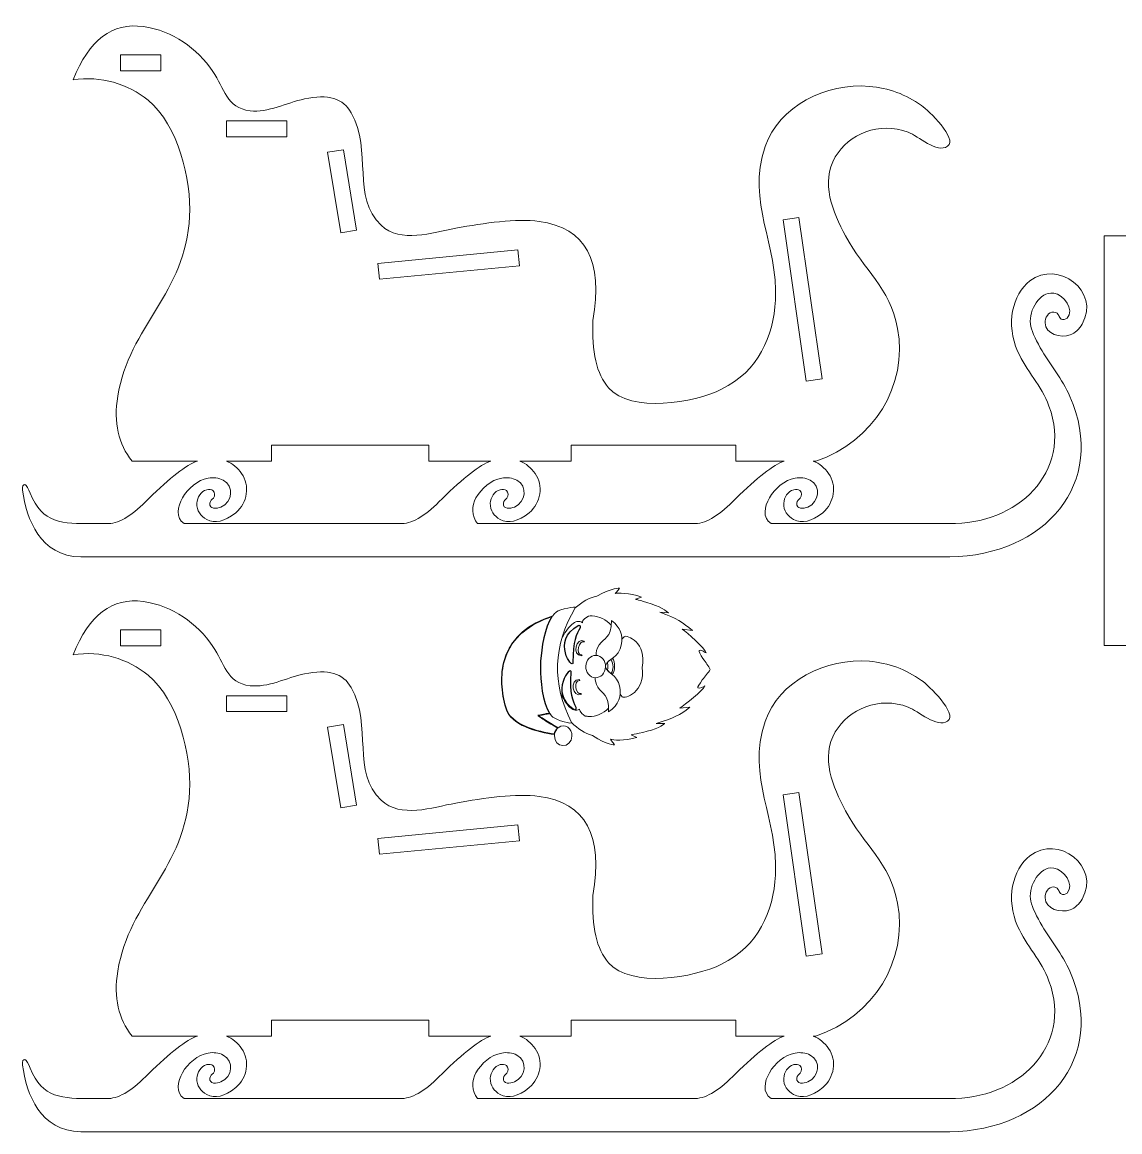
# Model space of a CAD drawing. Header units: centimetres. Extents: x -4 to 31.6, y 28.5 to 49.4.
# Drawn here: x -3.96 to 16.67, y 28.52 to 49.37 of the extents above; entities that cross this region are included whole.
import ezdxf

# ---------------------------------------------------------------- set-up
doc = ezdxf.new("R2010")
doc.units = ezdxf.units.CM
doc.header["$MEASUREMENT"] = 0
doc.layers.add('Camada 1', color=7, linetype='Continuous')

msp = doc.modelspace()

# ---------------------------------------------------------------- linework, layer by layer
at = {"layer": 'Camada 1', "color": 250, "lineweight": 20}
for points, knots in [([(-2.8593, 39.32131), (-2.8593, 39.32131), (13.47171, 39.32131), (13.47171, 39.32131), (13.47171, 39.32131), (15.2514, 39.34491), (16.44543, 40.69676), (15.72853, 42.33623), (15.72853, 42.33623), (15.5887, 42.65603), (15.34795, 42.94306), (15.1724, 43.25063), (15.1724, 43.25063), (15.07498, 43.4213), (14.99643, 43.58752), (14.98705, 43.69492), (14.98705, 43.69492), (14.9749, 43.83437), (15.0112, 43.97722), (15.0959, 44.09655), (15.0959, 44.09655), (15.1763, 44.2098), (15.27818, 44.29497), (15.42478, 44.27442), (15.42478, 44.27442), (15.6074, 44.24882), (15.82673, 43.96267), (15.67563, 43.8069), (15.67563, 43.8069), (15.64773, 43.77815), (15.59463, 43.77555), (15.5647, 43.78862), (15.5647, 43.78862), (15.51763, 43.80917), (15.5306, 43.90695), (15.4291, 43.92062), (15.4291, 43.92062), (15.3238, 43.93482), (15.2585, 43.80627), (15.26128, 43.71585), (15.26128, 43.71585), (15.26785, 43.50277), (15.56185, 43.42812), (15.73153, 43.4903), (15.73153, 43.4903), (15.8283, 43.52577), (15.90618, 43.60027), (15.9591, 43.69397), (15.9591, 43.69397), (16.30978, 44.31487), (15.5054, 44.9096), (14.97625, 44.50582), (14.97625, 44.50582), (14.6422, 44.25092), (14.52345, 43.68307), (14.74625, 43.18528), (14.74625, 43.18528), (14.91228, 42.81433), (15.19565, 42.53773), (15.33523, 42.15411), (15.33523, 42.15411), (15.78823, 40.90901), (14.73488, 39.92498), (13.46094, 39.94636), (13.46094, 39.94636), (13.46094, 39.94636), (10.11301, 39.94636), (10.11301, 39.94636), (10.11301, 39.94636), (9.94631, 40.05553), (9.98706, 40.26488), (10.08234, 40.43193), (10.08234, 40.43193), (10.17971, 40.60273), (10.36974, 40.76808), (10.56549, 40.80128), (10.56549, 40.80128), (10.65951, 40.81726), (10.76656, 40.80676), (10.84956, 40.76213), (10.84956, 40.76213), (11.05926, 40.64938), (11.02026, 40.34988), (10.80431, 40.25813), (10.80431, 40.25813), (10.72751, 40.22551), (10.58379, 40.20983), (10.59716, 40.32976), (10.59716, 40.32976), (10.60284, 40.38058), (10.63791, 40.39816), (10.66229, 40.42551), (10.66229, 40.42551), (10.69814, 40.46576), (10.69274, 40.53311), (10.65471, 40.56576), (10.65471, 40.56576), (10.62621, 40.59021), (10.58211, 40.59431), (10.53856, 40.58353), (10.53856, 40.58353), (10.42609, 40.55568), (10.35769, 40.43561), (10.35194, 40.32821), (10.35194, 40.32821), (10.34456, 40.19041), (10.42364, 40.08558), (10.53714, 40.02416), (10.53714, 40.02416), (10.69096, 39.94091), (10.87309, 39.98316), (11.08356, 40.15088), (11.08356, 40.15088), (11.30466, 40.34143), (11.35256, 40.66153), (11.19354, 40.88588), (11.19354, 40.88588), (11.12141, 40.99321), (11.02129, 41.07308), (10.90674, 41.12086), (10.90674, 41.12086), (10.90674, 41.12086), (10.95314, 41.12086), (10.95314, 41.12086), (10.95314, 41.12086), (12.04234, 41.48641), (12.68761, 42.54293), (12.49041, 43.61327), (12.49041, 43.61327), (12.34716, 44.39072), (11.85946, 44.69795), (11.51199, 45.35037), (11.51199, 45.35037), (11.27184, 45.80132), (11.03606, 46.35412), (11.31969, 46.83355), (11.31969, 46.83355), (11.57276, 47.26137), (12.13799, 47.51055), (12.69184, 47.29815), (12.69184, 47.29815), (12.87416, 47.22822), (13.23364, 46.89722), (13.42821, 47.03437), (13.42821, 47.03437), (13.63169, 47.17777), (13.07029, 47.70567), (12.93909, 47.80047), (12.93909, 47.80047), (12.65331, 48.00697), (12.31269, 48.13015), (11.96026, 48.16002), (11.96026, 48.16002), (11.14581, 48.2291), (10.25884, 47.78612), (10.00201, 47.02885), (10.00201, 47.02885), (9.64324, 45.971), (10.25191, 45.20062), (10.19426, 44.1434), (10.19426, 44.1434), (10.15684, 43.45715), (9.87949, 42.81701), (9.18376, 42.46953), (9.18376, 42.46953), (8.67176, 42.21383), (7.48011, 42.01711), (7.05916, 42.49736), (7.05916, 42.49736), (6.83531, 42.75271), (6.73749, 43.17386), (6.76571, 43.76075), (6.76571, 43.76075), (6.96521, 44.88417), (6.62906, 45.50477), (5.75724, 45.62255), (5.75724, 45.62255), (5.32084, 45.68152), (4.73224, 45.59362), (4.18781, 45.49565), (4.18781, 45.49565), (3.73464, 45.41412), (3.15464, 45.20545), (2.78539, 45.55132), (2.78539, 45.55132), (2.22576, 46.07552), (2.62651, 46.9391), (2.22271, 47.66557), (2.22271, 47.66557), (2.08006, 47.93347), (1.7868, 48.01962), (1.34292, 47.92397), (1.34292, 47.92397), (1.01087, 47.85242), (0.65455, 47.66112), (0.32505, 47.70062), (0.32505, 47.70062), (-0.12235, 47.75422), (-0.15698, 48.12615), (-0.37593, 48.4406), (-0.37593, 48.4406), (-0.6803, 48.87777), (-1.12323, 49.2025), (-1.68408, 49.2825), (-1.68408, 49.2825), (-2.2648, 49.36535), (-2.70425, 49.03262), (-3.00248, 48.2843), (-3.00248, 48.2843), (-2.47938, 48.36182), (-1.96933, 48.20852), (-1.59478, 47.8991), (-1.59478, 47.8991), (-1.02155, 47.42557), (-0.77903, 46.40577), (-0.81365, 45.71657), (-0.81365, 45.71657), (-0.88673, 44.26172), (-1.94778, 43.66572), (-2.16375, 42.33901), (-2.16375, 42.33901), (-2.24415, 41.84513), (-2.15393, 41.43908), (-1.89303, 41.12086), (-1.89303, 41.12086), (-1.89303, 41.12086), (-0.66738, 41.12086), (-0.66738, 41.12086), (-0.66738, 41.12086), (-0.87283, 41.04656), (-1.1784, 40.81068), (-1.58408, 40.41323), (-1.58408, 40.41323), (-1.86883, 40.11246), (-2.12005, 39.95683), (-2.3377, 39.94636), (-2.3377, 39.94636), (-2.3377, 39.94636), (-2.64598, 39.94636), (-2.64598, 39.94636), (-2.64598, 39.94636), (-3.19133, 39.94636), (-3.58845, 39.94578), (-3.8085, 40.51943), (-3.8085, 40.51943), (-3.8394, 40.59998), (-3.87143, 40.66958), (-3.91243, 40.67823), (-3.91243, 40.67823), (-3.93945, 40.68396), (-3.95935, 40.65566), (-3.95438, 40.57476), (-3.95438, 40.57476), (-3.87698, 40.02718), (-3.62085, 39.33238), (-2.8593, 39.32131)], [0, 0, 0, 0, 0.01538462, 0.01538462, 0.01538462, 0.01538462, 0.03076923, 0.03076923, 0.03076923, 0.03076923, 0.04615385, 0.04615385, 0.04615385, 0.04615385, 0.06153846, 0.06153846, 0.06153846, 0.06153846, 0.07692308, 0.07692308, 0.07692308, 0.07692308, 0.09230769, 0.09230769, 0.09230769, 0.09230769, 0.10769231, 0.10769231, 0.10769231, 0.10769231, 0.12307692, 0.12307692, 0.12307692, 0.12307692, 0.13846154, 0.13846154, 0.13846154, 0.13846154, 0.15384615, 0.15384615, 0.15384615, 0.15384615, 0.16923077, 0.16923077, 0.16923077, 0.16923077, 0.18461538, 0.18461538, 0.18461538, 0.18461538, 0.2, 0.2, 0.2, 0.2, 0.21538462, 0.21538462, 0.21538462, 0.21538462, 0.23076923, 0.23076923, 0.23076923, 0.23076923, 0.24615385, 0.24615385, 0.24615385, 0.24615385, 0.26153846, 0.26153846, 0.26153846, 0.26153846, 0.27692308, 0.27692308, 0.27692308, 0.27692308, 0.29230769, 0.29230769, 0.29230769, 0.29230769, 0.30769231, 0.30769231, 0.30769231, 0.30769231, 0.32307692, 0.32307692, 0.32307692, 0.32307692, 0.33846154, 0.33846154, 0.33846154, 0.33846154, 0.35384615, 0.35384615, 0.35384615, 0.35384615, 0.36923077, 0.36923077, 0.36923077, 0.36923077, 0.38461538, 0.38461538, 0.38461538, 0.38461538, 0.4, 0.4, 0.4, 0.4, 0.41538462, 0.41538462, 0.41538462, 0.41538462, 0.43076923, 0.43076923, 0.43076923, 0.43076923, 0.44615385, 0.44615385, 0.44615385, 0.44615385, 0.46153846, 0.46153846, 0.46153846, 0.46153846, 0.47692308, 0.47692308, 0.47692308, 0.47692308, 0.49230769, 0.49230769, 0.49230769, 0.49230769, 0.50769231, 0.50769231, 0.50769231, 0.50769231, 0.52307692, 0.52307692, 0.52307692, 0.52307692, 0.53846154, 0.53846154, 0.53846154, 0.53846154, 0.55384615, 0.55384615, 0.55384615, 0.55384615, 0.56923077, 0.56923077, 0.56923077, 0.56923077, 0.58461538, 0.58461538, 0.58461538, 0.58461538, 0.6, 0.6, 0.6, 0.6, 0.61538462, 0.61538462, 0.61538462, 0.61538462, 0.63076923, 0.63076923, 0.63076923, 0.63076923, 0.64615385, 0.64615385, 0.64615385, 0.64615385, 0.66153846, 0.66153846, 0.66153846, 0.66153846, 0.67692308, 0.67692308, 0.67692308, 0.67692308, 0.69230769, 0.69230769, 0.69230769, 0.69230769, 0.70769231, 0.70769231, 0.70769231, 0.70769231, 0.72307692, 0.72307692, 0.72307692, 0.72307692, 0.73846154, 0.73846154, 0.73846154, 0.73846154, 0.75384615, 0.75384615, 0.75384615, 0.75384615, 0.76923077, 0.76923077, 0.76923077, 0.76923077, 0.78461538, 0.78461538, 0.78461538, 0.78461538, 0.8, 0.8, 0.8, 0.8, 0.81538462, 0.81538462, 0.81538462, 0.81538462, 0.83076923, 0.83076923, 0.83076923, 0.83076923, 0.84615385, 0.84615385, 0.84615385, 0.84615385, 0.86153846, 0.86153846, 0.86153846, 0.86153846, 0.87692308, 0.87692308, 0.87692308, 0.87692308, 0.89230769, 0.89230769, 0.89230769, 0.89230769, 0.90769231, 0.90769231, 0.90769231, 0.90769231, 0.92307692, 0.92307692, 0.92307692, 0.92307692, 0.93846154, 0.93846154, 0.93846154, 0.93846154, 0.95384615, 0.95384615, 0.95384615, 0.95384615, 0.96923077, 0.96923077, 0.96923077, 0.96923077, 1, 1, 1, 1]), ([(-1.35373, 48.4525), (-1.35373, 48.4525), (-2.11345, 48.4525), (-2.11345, 48.4525), (-2.11345, 48.4525), (-2.11345, 48.4525), (-2.11345, 48.7525), (-2.11345, 48.7525), (-2.11345, 48.7525), (-2.11345, 48.7525), (-1.35373, 48.7525), (-1.35373, 48.7525), (-1.35373, 48.7525), (-1.35373, 48.7525), (-1.35373, 48.4525), (-1.35373, 48.4525)], [0, 0, 0, 0, 0.2, 0.2, 0.2, 0.2, 0.4, 0.4, 0.4, 0.4, 0.6, 0.6, 0.6, 0.6, 1, 1, 1, 1]), ([(1.01275, 47.21382), (1.01275, 47.21382), (-0.11957, 47.21382), (-0.11957, 47.21382), (-0.11957, 47.21382), (-0.11957, 47.21382), (-0.11957, 47.51382), (-0.11957, 47.51382), (-0.11957, 47.51382), (-0.11957, 47.51382), (1.01275, 47.51382), (1.01275, 47.51382), (1.01275, 47.51382), (1.01275, 47.51382), (1.01275, 47.21382), (1.01275, 47.21382)], [0, 0, 0, 0, 0.2, 0.2, 0.2, 0.2, 0.4, 0.4, 0.4, 0.4, 0.6, 0.6, 0.6, 0.6, 1, 1, 1, 1]), ([(2.32536, 45.45783), (2.32536, 45.45783), (2.02934, 45.4092), (2.02934, 45.4092), (2.02934, 45.4092), (2.02934, 45.4092), (1.78083, 46.92176), (1.78083, 46.92176), (1.78083, 46.92176), (1.78083, 46.92176), (2.07685, 46.9704), (2.07685, 46.9704), (2.07685, 46.9704), (2.07685, 46.9704), (2.32536, 45.45783), (2.32536, 45.45783)], [0, 0, 0, 0, 0.2, 0.2, 0.2, 0.2, 0.4, 0.4, 0.4, 0.4, 0.6, 0.6, 0.6, 0.6, 1, 1, 1, 1]), ([(10.77502, 42.6204), (10.77502, 42.6204), (10.33746, 45.65261), (10.33746, 45.65261), (10.33746, 45.65261), (10.33746, 45.65261), (10.63438, 45.69545), (10.63438, 45.69545), (10.63438, 45.69545), (10.63438, 45.69545), (11.07194, 42.66325), (11.07194, 42.66325), (11.07194, 42.66325), (11.07194, 42.66325), (10.77502, 42.6204), (10.77502, 42.6204)], [0, 0, 0, 0, 0.2, 0.2, 0.2, 0.2, 0.4, 0.4, 0.4, 0.4, 0.6, 0.6, 0.6, 0.6, 1, 1, 1, 1]), ([(16.9746, 45.35409), (16.9746, 45.35409), (16.3746, 45.35409), (16.3746, 45.35409), (16.3746, 45.35409), (16.3746, 45.35409), (16.37462, 37.65408), (16.37462, 37.65408), (16.37462, 37.65408), (16.37462, 37.65408), (16.97462, 37.65409), (16.97462, 37.65409), (16.97462, 37.65409), (16.97462, 37.65409), (16.97462, 37.35409), (16.97462, 37.35409), (16.97462, 37.35409), (16.97462, 37.35409), (18.50746, 37.35409), (18.50746, 37.35409), (18.50746, 37.35409), (18.50746, 37.35409), (18.50746, 37.65409), (18.50746, 37.65409), (18.50746, 37.65409), (18.50746, 37.65409), (19.10745, 37.65409), (19.10745, 37.65409), (19.10745, 37.65409), (19.10745, 37.65409), (19.10743, 45.3541), (19.10743, 45.3541), (19.10743, 45.3541), (19.10743, 45.3541), (18.50743, 45.35409), (18.50743, 45.35409), (18.50743, 45.35409), (18.50743, 45.35409), (18.50743, 45.65409), (18.50743, 45.65409), (18.50743, 45.65409), (18.50743, 45.65409), (16.97459, 45.65409), (16.97459, 45.65409), (16.97459, 45.65409), (16.97459, 45.65409), (16.9746, 45.35409), (16.9746, 45.35409)], [0, 0, 0, 0, 0.07692308, 0.07692308, 0.07692308, 0.07692308, 0.15384615, 0.15384615, 0.15384615, 0.15384615, 0.23076923, 0.23076923, 0.23076923, 0.23076923, 0.30769231, 0.30769231, 0.30769231, 0.30769231, 0.38461538, 0.38461538, 0.38461538, 0.38461538, 0.46153846, 0.46153846, 0.46153846, 0.46153846, 0.53846154, 0.53846154, 0.53846154, 0.53846154, 0.61538462, 0.61538462, 0.61538462, 0.61538462, 0.69230769, 0.69230769, 0.69230769, 0.69230769, 0.76923077, 0.76923077, 0.76923077, 0.76923077, 0.84615385, 0.84615385, 0.84615385, 0.84615385, 1, 1, 1, 1]), ([(2.75262, 44.53561), (2.75262, 44.53561), (2.72384, 44.83422), (2.72384, 44.83422), (2.72384, 44.83422), (2.72384, 44.83422), (5.35501, 45.08783), (5.35501, 45.08783), (5.35501, 45.08783), (5.35501, 45.08783), (5.3838, 44.78921), (5.3838, 44.78921), (5.3838, 44.78921), (5.3838, 44.78921), (2.75262, 44.53561), (2.75262, 44.53561)], [0, 0, 0, 0, 0.2, 0.2, 0.2, 0.2, 0.4, 0.4, 0.4, 0.4, 0.6, 0.6, 0.6, 0.6, 1, 1, 1, 1]), ([(0.72285, 41.42086), (0.72285, 41.42086), (3.68075, 41.42086), (3.68075, 41.42086), (3.68075, 41.42086), (3.68075, 41.42086), (3.68075, 41.12086), (3.68075, 41.12086), (3.68075, 41.12086), (3.68075, 41.12086), (4.84726, 41.12086), (4.84726, 41.12086), (4.84726, 41.12086), (4.64179, 41.04656), (4.33624, 40.81068), (3.93056, 40.41323), (3.93056, 40.41323), (3.64579, 40.11246), (3.39459, 39.95683), (3.17691, 39.94636), (3.17691, 39.94636), (3.17691, 39.94636), (-0.91625, 39.94636), (-0.91625, 39.94636), (-0.91625, 39.94636), (-1.08295, 40.05553), (-1.0422, 40.26488), (-0.94693, 40.43193), (-0.94693, 40.43193), (-0.84955, 40.60273), (-0.65953, 40.76808), (-0.46378, 40.80128), (-0.46378, 40.80128), (-0.36975, 40.81726), (-0.2627, 40.80676), (-0.1797, 40.76213), (-0.1797, 40.76213), (0.03, 40.64938), (-0.009, 40.34988), (-0.22495, 40.25813), (-0.22495, 40.25813), (-0.30175, 40.22551), (-0.44548, 40.20983), (-0.4321, 40.32976), (-0.4321, 40.32976), (-0.42643, 40.38058), (-0.39135, 40.39816), (-0.36698, 40.42551), (-0.36698, 40.42551), (-0.33113, 40.46576), (-0.33653, 40.53311), (-0.37455, 40.56576), (-0.37455, 40.56576), (-0.40305, 40.59021), (-0.44715, 40.59431), (-0.4907, 40.58353), (-0.4907, 40.58353), (-0.6032, 40.55568), (-0.67158, 40.43561), (-0.67733, 40.32821), (-0.67733, 40.32821), (-0.6847, 40.19041), (-0.60565, 40.08558), (-0.49215, 40.02416), (-0.49215, 40.02416), (-0.3383, 39.94091), (-0.15618, 39.98316), (0.0543, 40.15088), (0.0543, 40.15088), (0.27537, 40.34143), (0.32327, 40.66153), (0.16427, 40.88588), (0.16427, 40.88588), (0.09215, 40.99321), (-0.00798, 41.07308), (-0.12253, 41.12086), (-0.12253, 41.12086), (-0.12253, 41.12086), (0.72285, 41.12086), (0.72285, 41.12086), (0.72285, 41.12086), (0.72285, 41.12086), (0.72285, 41.42086), (0.72285, 41.42086)], [0, 0, 0, 0, 0.04545455, 0.04545455, 0.04545455, 0.04545455, 0.09090909, 0.09090909, 0.09090909, 0.09090909, 0.13636364, 0.13636364, 0.13636364, 0.13636364, 0.18181818, 0.18181818, 0.18181818, 0.18181818, 0.22727273, 0.22727273, 0.22727273, 0.22727273, 0.27272727, 0.27272727, 0.27272727, 0.27272727, 0.31818182, 0.31818182, 0.31818182, 0.31818182, 0.36363636, 0.36363636, 0.36363636, 0.36363636, 0.40909091, 0.40909091, 0.40909091, 0.40909091, 0.45454545, 0.45454545, 0.45454545, 0.45454545, 0.5, 0.5, 0.5, 0.5, 0.54545455, 0.54545455, 0.54545455, 0.54545455, 0.59090909, 0.59090909, 0.59090909, 0.59090909, 0.63636364, 0.63636364, 0.63636364, 0.63636364, 0.68181818, 0.68181818, 0.68181818, 0.68181818, 0.72727273, 0.72727273, 0.72727273, 0.72727273, 0.77272727, 0.77272727, 0.77272727, 0.77272727, 0.81818182, 0.81818182, 0.81818182, 0.81818182, 0.86363636, 0.86363636, 0.86363636, 0.86363636, 0.90909091, 0.90909091, 0.90909091, 0.90909091, 1, 1, 1, 1]), ([(5.39211, 41.12086), (5.39211, 41.12086), (6.35632, 41.12086), (6.35632, 41.12086), (6.35632, 41.12086), (6.35632, 41.12086), (6.35632, 41.42086), (6.35632, 41.42086), (6.35632, 41.42086), (6.35632, 41.42086), (9.44868, 41.42086), (9.44868, 41.42086), (9.44868, 41.42086), (9.44868, 41.42086), (9.44868, 41.12086), (9.44868, 41.12086), (9.44868, 41.12086), (9.44868, 41.12086), (10.36189, 41.12086), (10.36189, 41.12086), (10.36189, 41.12086), (10.15644, 41.04656), (9.85089, 40.81068), (9.44519, 40.41323), (9.44519, 40.41323), (9.16044, 40.11246), (8.90921, 39.95683), (8.69156, 39.94636), (8.69156, 39.94636), (8.69156, 39.94636), (4.59836, 39.94636), (4.59836, 39.94636), (4.59836, 39.94636), (4.48828, 40.08613), (4.47607, 40.27941), (4.56769, 40.43193), (4.56769, 40.43193), (4.66509, 40.60273), (4.85509, 40.76808), (5.05084, 40.80128), (5.05084, 40.80128), (5.14489, 40.81726), (5.25194, 40.80676), (5.33494, 40.76213), (5.33494, 40.76213), (5.54461, 40.64938), (5.50561, 40.34988), (5.28969, 40.25813), (5.28969, 40.25813), (5.21286, 40.22551), (5.06916, 40.20983), (5.08254, 40.32976), (5.08254, 40.32976), (5.08821, 40.38058), (5.12329, 40.39816), (5.14764, 40.42551), (5.14764, 40.42551), (5.18349, 40.46576), (5.17811, 40.53311), (5.14006, 40.56576), (5.14006, 40.56576), (5.11159, 40.59021), (5.06746, 40.59431), (5.02391, 40.58353), (5.02391, 40.58353), (4.91144, 40.55568), (4.84306, 40.43561), (4.83731, 40.32821), (4.83731, 40.32821), (4.82994, 40.19041), (4.90899, 40.08558), (5.02249, 40.02416), (5.02249, 40.02416), (5.17631, 39.94091), (5.35846, 39.98316), (5.56891, 40.15088), (5.56891, 40.15088), (5.79001, 40.34143), (5.83791, 40.66153), (5.67891, 40.88588), (5.67891, 40.88588), (5.60679, 40.99321), (5.50666, 41.07308), (5.39211, 41.12086)], [0, 0, 0, 0, 0.04545455, 0.04545455, 0.04545455, 0.04545455, 0.09090909, 0.09090909, 0.09090909, 0.09090909, 0.13636364, 0.13636364, 0.13636364, 0.13636364, 0.18181818, 0.18181818, 0.18181818, 0.18181818, 0.22727273, 0.22727273, 0.22727273, 0.22727273, 0.27272727, 0.27272727, 0.27272727, 0.27272727, 0.31818182, 0.31818182, 0.31818182, 0.31818182, 0.36363636, 0.36363636, 0.36363636, 0.36363636, 0.40909091, 0.40909091, 0.40909091, 0.40909091, 0.45454545, 0.45454545, 0.45454545, 0.45454545, 0.5, 0.5, 0.5, 0.5, 0.54545455, 0.54545455, 0.54545455, 0.54545455, 0.59090909, 0.59090909, 0.59090909, 0.59090909, 0.63636364, 0.63636364, 0.63636364, 0.63636364, 0.68181818, 0.68181818, 0.68181818, 0.68181818, 0.72727273, 0.72727273, 0.72727273, 0.72727273, 0.77272727, 0.77272727, 0.77272727, 0.77272727, 0.81818182, 0.81818182, 0.81818182, 0.81818182, 0.86363636, 0.86363636, 0.86363636, 0.86363636, 0.90909091, 0.90909091, 0.90909091, 0.90909091, 1, 1, 1, 1]), ([(-2.8593, 28.52124), (-2.8593, 28.52124), (13.47171, 28.52124), (13.47171, 28.52124), (13.47171, 28.52124), (15.2514, 28.54484), (16.44543, 29.89669), (15.72853, 31.53616), (15.72853, 31.53616), (15.5887, 31.85596), (15.34795, 32.14299), (15.1724, 32.45056), (15.1724, 32.45056), (15.07498, 32.62123), (14.99643, 32.78745), (14.98705, 32.89485), (14.98705, 32.89485), (14.9749, 33.0343), (15.0112, 33.17715), (15.0959, 33.29648), (15.0959, 33.29648), (15.1763, 33.40973), (15.27818, 33.4949), (15.42478, 33.47435), (15.42478, 33.47435), (15.6074, 33.44875), (15.82673, 33.1626), (15.67563, 33.00683), (15.67563, 33.00683), (15.64773, 32.97808), (15.59463, 32.97548), (15.5647, 32.98855), (15.5647, 32.98855), (15.51763, 33.0091), (15.5306, 33.10688), (15.4291, 33.12055), (15.4291, 33.12055), (15.3238, 33.13475), (15.2585, 33.0062), (15.26128, 32.91578), (15.26128, 32.91578), (15.26785, 32.7027), (15.56185, 32.62805), (15.73153, 32.69023), (15.73153, 32.69023), (15.8283, 32.7257), (15.90618, 32.8002), (15.9591, 32.8939), (15.9591, 32.8939), (16.30978, 33.5148), (15.5054, 34.10953), (14.97625, 33.70575), (14.97625, 33.70575), (14.6422, 33.45085), (14.52345, 32.883), (14.74625, 32.38521), (14.74625, 32.38521), (14.91228, 32.01426), (15.19565, 31.73766), (15.33523, 31.35404), (15.33523, 31.35404), (15.78823, 30.10894), (14.73488, 29.12491), (13.46094, 29.14629), (13.46094, 29.14629), (13.46094, 29.14629), (10.11301, 29.14629), (10.11301, 29.14629), (10.11301, 29.14629), (9.94631, 29.25546), (9.98706, 29.46481), (10.08234, 29.63186), (10.08234, 29.63186), (10.17971, 29.80266), (10.36974, 29.96801), (10.56549, 30.00121), (10.56549, 30.00121), (10.65951, 30.01719), (10.76656, 30.00669), (10.84956, 29.96206), (10.84956, 29.96206), (11.05926, 29.84931), (11.02026, 29.54981), (10.80431, 29.45806), (10.80431, 29.45806), (10.72751, 29.42544), (10.58379, 29.40976), (10.59716, 29.52969), (10.59716, 29.52969), (10.60284, 29.58051), (10.63791, 29.59809), (10.66229, 29.62544), (10.66229, 29.62544), (10.69814, 29.66569), (10.69274, 29.73304), (10.65471, 29.76569), (10.65471, 29.76569), (10.62621, 29.79014), (10.58211, 29.79424), (10.53856, 29.78346), (10.53856, 29.78346), (10.42609, 29.75561), (10.35769, 29.63554), (10.35194, 29.52814), (10.35194, 29.52814), (10.34456, 29.39034), (10.42364, 29.28551), (10.53714, 29.22409), (10.53714, 29.22409), (10.69096, 29.14084), (10.87309, 29.18309), (11.08356, 29.35081), (11.08356, 29.35081), (11.30466, 29.54136), (11.35256, 29.86146), (11.19354, 30.08581), (11.19354, 30.08581), (11.12141, 30.19314), (11.02129, 30.27301), (10.90674, 30.32079), (10.90674, 30.32079), (10.90674, 30.32079), (10.95314, 30.32079), (10.95314, 30.32079), (10.95314, 30.32079), (12.04234, 30.68634), (12.68761, 31.74286), (12.49041, 32.8132), (12.49041, 32.8132), (12.34716, 33.59065), (11.85946, 33.89788), (11.51199, 34.5503), (11.51199, 34.5503), (11.27184, 35.00125), (11.03606, 35.55405), (11.31969, 36.03348), (11.31969, 36.03348), (11.57276, 36.4613), (12.13799, 36.71048), (12.69184, 36.49808), (12.69184, 36.49808), (12.87416, 36.42815), (13.23364, 36.09715), (13.42821, 36.2343), (13.42821, 36.2343), (13.63169, 36.3777), (13.07029, 36.9056), (12.93909, 37.0004), (12.93909, 37.0004), (12.65331, 37.2069), (12.31269, 37.33008), (11.96026, 37.35995), (11.96026, 37.35995), (11.14581, 37.42903), (10.25884, 36.98605), (10.00201, 36.22878), (10.00201, 36.22878), (9.64324, 35.17093), (10.25191, 34.40055), (10.19426, 33.34333), (10.19426, 33.34333), (10.15684, 32.65708), (9.87949, 32.01694), (9.18376, 31.66946), (9.18376, 31.66946), (8.67176, 31.41376), (7.48011, 31.21704), (7.05916, 31.69729), (7.05916, 31.69729), (6.83531, 31.95264), (6.73749, 32.37379), (6.76571, 32.96068), (6.76571, 32.96068), (6.96521, 34.0841), (6.62906, 34.7047), (5.75724, 34.82248), (5.75724, 34.82248), (5.32084, 34.88145), (4.73224, 34.79355), (4.18781, 34.69558), (4.18781, 34.69558), (3.73464, 34.61405), (3.15464, 34.40538), (2.78539, 34.75125), (2.78539, 34.75125), (2.22576, 35.27545), (2.62651, 36.13903), (2.22271, 36.8655), (2.22271, 36.8655), (2.08006, 37.1334), (1.7868, 37.21955), (1.34292, 37.1239), (1.34292, 37.1239), (1.01087, 37.05235), (0.65455, 36.86105), (0.32505, 36.90055), (0.32505, 36.90055), (-0.12235, 36.95415), (-0.15698, 37.32608), (-0.37593, 37.64053), (-0.37593, 37.64053), (-0.6803, 38.0777), (-1.12323, 38.40243), (-1.68408, 38.48243), (-1.68408, 38.48243), (-2.2648, 38.56528), (-2.70425, 38.23255), (-3.00248, 37.48423), (-3.00248, 37.48423), (-2.47938, 37.56175), (-1.96933, 37.40845), (-1.59478, 37.09903), (-1.59478, 37.09903), (-1.02155, 36.6255), (-0.77903, 35.6057), (-0.81365, 34.9165), (-0.81365, 34.9165), (-0.88673, 33.46165), (-1.94778, 32.86565), (-2.16375, 31.53894), (-2.16375, 31.53894), (-2.24415, 31.04506), (-2.15393, 30.63901), (-1.89303, 30.32079), (-1.89303, 30.32079), (-1.89303, 30.32079), (-0.66738, 30.32079), (-0.66738, 30.32079), (-0.66738, 30.32079), (-0.87283, 30.24649), (-1.1784, 30.01061), (-1.58408, 29.61316), (-1.58408, 29.61316), (-1.86883, 29.31239), (-2.12005, 29.15676), (-2.3377, 29.14629), (-2.3377, 29.14629), (-2.3377, 29.14629), (-2.64598, 29.14629), (-2.64598, 29.14629), (-2.64598, 29.14629), (-3.19133, 29.14629), (-3.58845, 29.14571), (-3.8085, 29.71936), (-3.8085, 29.71936), (-3.8394, 29.79991), (-3.87143, 29.86951), (-3.91243, 29.87816), (-3.91243, 29.87816), (-3.93945, 29.88389), (-3.95935, 29.85559), (-3.95438, 29.77469), (-3.95438, 29.77469), (-3.87698, 29.22711), (-3.62085, 28.53231), (-2.8593, 28.52124)], [0, 0, 0, 0, 0.01538462, 0.01538462, 0.01538462, 0.01538462, 0.03076923, 0.03076923, 0.03076923, 0.03076923, 0.04615385, 0.04615385, 0.04615385, 0.04615385, 0.06153846, 0.06153846, 0.06153846, 0.06153846, 0.07692308, 0.07692308, 0.07692308, 0.07692308, 0.09230769, 0.09230769, 0.09230769, 0.09230769, 0.10769231, 0.10769231, 0.10769231, 0.10769231, 0.12307692, 0.12307692, 0.12307692, 0.12307692, 0.13846154, 0.13846154, 0.13846154, 0.13846154, 0.15384615, 0.15384615, 0.15384615, 0.15384615, 0.16923077, 0.16923077, 0.16923077, 0.16923077, 0.18461538, 0.18461538, 0.18461538, 0.18461538, 0.2, 0.2, 0.2, 0.2, 0.21538462, 0.21538462, 0.21538462, 0.21538462, 0.23076923, 0.23076923, 0.23076923, 0.23076923, 0.24615385, 0.24615385, 0.24615385, 0.24615385, 0.26153846, 0.26153846, 0.26153846, 0.26153846, 0.27692308, 0.27692308, 0.27692308, 0.27692308, 0.29230769, 0.29230769, 0.29230769, 0.29230769, 0.30769231, 0.30769231, 0.30769231, 0.30769231, 0.32307692, 0.32307692, 0.32307692, 0.32307692, 0.33846154, 0.33846154, 0.33846154, 0.33846154, 0.35384615, 0.35384615, 0.35384615, 0.35384615, 0.36923077, 0.36923077, 0.36923077, 0.36923077, 0.38461538, 0.38461538, 0.38461538, 0.38461538, 0.4, 0.4, 0.4, 0.4, 0.41538462, 0.41538462, 0.41538462, 0.41538462, 0.43076923, 0.43076923, 0.43076923, 0.43076923, 0.44615385, 0.44615385, 0.44615385, 0.44615385, 0.46153846, 0.46153846, 0.46153846, 0.46153846, 0.47692308, 0.47692308, 0.47692308, 0.47692308, 0.49230769, 0.49230769, 0.49230769, 0.49230769, 0.50769231, 0.50769231, 0.50769231, 0.50769231, 0.52307692, 0.52307692, 0.52307692, 0.52307692, 0.53846154, 0.53846154, 0.53846154, 0.53846154, 0.55384615, 0.55384615, 0.55384615, 0.55384615, 0.56923077, 0.56923077, 0.56923077, 0.56923077, 0.58461538, 0.58461538, 0.58461538, 0.58461538, 0.6, 0.6, 0.6, 0.6, 0.61538462, 0.61538462, 0.61538462, 0.61538462, 0.63076923, 0.63076923, 0.63076923, 0.63076923, 0.64615385, 0.64615385, 0.64615385, 0.64615385, 0.66153846, 0.66153846, 0.66153846, 0.66153846, 0.67692308, 0.67692308, 0.67692308, 0.67692308, 0.69230769, 0.69230769, 0.69230769, 0.69230769, 0.70769231, 0.70769231, 0.70769231, 0.70769231, 0.72307692, 0.72307692, 0.72307692, 0.72307692, 0.73846154, 0.73846154, 0.73846154, 0.73846154, 0.75384615, 0.75384615, 0.75384615, 0.75384615, 0.76923077, 0.76923077, 0.76923077, 0.76923077, 0.78461538, 0.78461538, 0.78461538, 0.78461538, 0.8, 0.8, 0.8, 0.8, 0.81538462, 0.81538462, 0.81538462, 0.81538462, 0.83076923, 0.83076923, 0.83076923, 0.83076923, 0.84615385, 0.84615385, 0.84615385, 0.84615385, 0.86153846, 0.86153846, 0.86153846, 0.86153846, 0.87692308, 0.87692308, 0.87692308, 0.87692308, 0.89230769, 0.89230769, 0.89230769, 0.89230769, 0.90769231, 0.90769231, 0.90769231, 0.90769231, 0.92307692, 0.92307692, 0.92307692, 0.92307692, 0.93846154, 0.93846154, 0.93846154, 0.93846154, 0.95384615, 0.95384615, 0.95384615, 0.95384615, 0.96923077, 0.96923077, 0.96923077, 0.96923077, 1, 1, 1, 1]), ([(-1.35373, 37.65243), (-1.35373, 37.65243), (-2.11345, 37.65243), (-2.11345, 37.65243), (-2.11345, 37.65243), (-2.11345, 37.65243), (-2.11345, 37.95243), (-2.11345, 37.95243), (-2.11345, 37.95243), (-2.11345, 37.95243), (-1.35373, 37.95243), (-1.35373, 37.95243), (-1.35373, 37.95243), (-1.35373, 37.95243), (-1.35373, 37.65243), (-1.35373, 37.65243)], [0, 0, 0, 0, 0.2, 0.2, 0.2, 0.2, 0.4, 0.4, 0.4, 0.4, 0.6, 0.6, 0.6, 0.6, 1, 1, 1, 1]), ([(1.01275, 36.41375), (1.01275, 36.41375), (-0.11957, 36.41375), (-0.11957, 36.41375), (-0.11957, 36.41375), (-0.11957, 36.41375), (-0.11957, 36.71375), (-0.11957, 36.71375), (-0.11957, 36.71375), (-0.11957, 36.71375), (1.01275, 36.71375), (1.01275, 36.71375), (1.01275, 36.71375), (1.01275, 36.71375), (1.01275, 36.41375), (1.01275, 36.41375)], [0, 0, 0, 0, 0.2, 0.2, 0.2, 0.2, 0.4, 0.4, 0.4, 0.4, 0.6, 0.6, 0.6, 0.6, 1, 1, 1, 1]), ([(2.32536, 34.65776), (2.32536, 34.65776), (2.02934, 34.60913), (2.02934, 34.60913), (2.02934, 34.60913), (2.02934, 34.60913), (1.78083, 36.12169), (1.78083, 36.12169), (1.78083, 36.12169), (1.78083, 36.12169), (2.07685, 36.17033), (2.07685, 36.17033), (2.07685, 36.17033), (2.07685, 36.17033), (2.32536, 34.65776), (2.32536, 34.65776)], [0, 0, 0, 0, 0.2, 0.2, 0.2, 0.2, 0.4, 0.4, 0.4, 0.4, 0.6, 0.6, 0.6, 0.6, 1, 1, 1, 1]), ([(10.77502, 31.82033), (10.77502, 31.82033), (10.33746, 34.85254), (10.33746, 34.85254), (10.33746, 34.85254), (10.33746, 34.85254), (10.63438, 34.89538), (10.63438, 34.89538), (10.63438, 34.89538), (10.63438, 34.89538), (11.07194, 31.86318), (11.07194, 31.86318), (11.07194, 31.86318), (11.07194, 31.86318), (10.77502, 31.82033), (10.77502, 31.82033)], [0, 0, 0, 0, 0.2, 0.2, 0.2, 0.2, 0.4, 0.4, 0.4, 0.4, 0.6, 0.6, 0.6, 0.6, 1, 1, 1, 1]), ([(2.75262, 33.73554), (2.75262, 33.73554), (2.72384, 34.03415), (2.72384, 34.03415), (2.72384, 34.03415), (2.72384, 34.03415), (5.35501, 34.28776), (5.35501, 34.28776), (5.35501, 34.28776), (5.35501, 34.28776), (5.3838, 33.98914), (5.3838, 33.98914), (5.3838, 33.98914), (5.3838, 33.98914), (2.75262, 33.73554), (2.75262, 33.73554)], [0, 0, 0, 0, 0.2, 0.2, 0.2, 0.2, 0.4, 0.4, 0.4, 0.4, 0.6, 0.6, 0.6, 0.6, 1, 1, 1, 1]), ([(0.72285, 30.62079), (0.72285, 30.62079), (3.68075, 30.62079), (3.68075, 30.62079), (3.68075, 30.62079), (3.68075, 30.62079), (3.68075, 30.32079), (3.68075, 30.32079), (3.68075, 30.32079), (3.68075, 30.32079), (4.84726, 30.32079), (4.84726, 30.32079), (4.84726, 30.32079), (4.64179, 30.24649), (4.33624, 30.01061), (3.93056, 29.61316), (3.93056, 29.61316), (3.64579, 29.31239), (3.39459, 29.15676), (3.17691, 29.14629), (3.17691, 29.14629), (3.17691, 29.14629), (-0.91625, 29.14629), (-0.91625, 29.14629), (-0.91625, 29.14629), (-1.08295, 29.25546), (-1.0422, 29.46481), (-0.94693, 29.63186), (-0.94693, 29.63186), (-0.84955, 29.80266), (-0.65953, 29.96801), (-0.46378, 30.00121), (-0.46378, 30.00121), (-0.36975, 30.01719), (-0.2627, 30.00669), (-0.1797, 29.96206), (-0.1797, 29.96206), (0.03, 29.84931), (-0.009, 29.54981), (-0.22495, 29.45806), (-0.22495, 29.45806), (-0.30175, 29.42544), (-0.44548, 29.40976), (-0.4321, 29.52969), (-0.4321, 29.52969), (-0.42643, 29.58051), (-0.39135, 29.59809), (-0.36698, 29.62544), (-0.36698, 29.62544), (-0.33113, 29.66569), (-0.33653, 29.73304), (-0.37455, 29.76569), (-0.37455, 29.76569), (-0.40305, 29.79014), (-0.44715, 29.79424), (-0.4907, 29.78346), (-0.4907, 29.78346), (-0.6032, 29.75561), (-0.67158, 29.63554), (-0.67733, 29.52814), (-0.67733, 29.52814), (-0.6847, 29.39034), (-0.60565, 29.28551), (-0.49215, 29.22409), (-0.49215, 29.22409), (-0.3383, 29.14084), (-0.15618, 29.18309), (0.0543, 29.35081), (0.0543, 29.35081), (0.27537, 29.54136), (0.32327, 29.86146), (0.16427, 30.08581), (0.16427, 30.08581), (0.09215, 30.19314), (-0.00798, 30.27301), (-0.12253, 30.32079), (-0.12253, 30.32079), (-0.12253, 30.32079), (0.72285, 30.32079), (0.72285, 30.32079), (0.72285, 30.32079), (0.72285, 30.32079), (0.72285, 30.62079), (0.72285, 30.62079)], [0, 0, 0, 0, 0.04545455, 0.04545455, 0.04545455, 0.04545455, 0.09090909, 0.09090909, 0.09090909, 0.09090909, 0.13636364, 0.13636364, 0.13636364, 0.13636364, 0.18181818, 0.18181818, 0.18181818, 0.18181818, 0.22727273, 0.22727273, 0.22727273, 0.22727273, 0.27272727, 0.27272727, 0.27272727, 0.27272727, 0.31818182, 0.31818182, 0.31818182, 0.31818182, 0.36363636, 0.36363636, 0.36363636, 0.36363636, 0.40909091, 0.40909091, 0.40909091, 0.40909091, 0.45454545, 0.45454545, 0.45454545, 0.45454545, 0.5, 0.5, 0.5, 0.5, 0.54545455, 0.54545455, 0.54545455, 0.54545455, 0.59090909, 0.59090909, 0.59090909, 0.59090909, 0.63636364, 0.63636364, 0.63636364, 0.63636364, 0.68181818, 0.68181818, 0.68181818, 0.68181818, 0.72727273, 0.72727273, 0.72727273, 0.72727273, 0.77272727, 0.77272727, 0.77272727, 0.77272727, 0.81818182, 0.81818182, 0.81818182, 0.81818182, 0.86363636, 0.86363636, 0.86363636, 0.86363636, 0.90909091, 0.90909091, 0.90909091, 0.90909091, 1, 1, 1, 1]), ([(5.39211, 30.32079), (5.39211, 30.32079), (6.35632, 30.32079), (6.35632, 30.32079), (6.35632, 30.32079), (6.35632, 30.32079), (6.35632, 30.62079), (6.35632, 30.62079), (6.35632, 30.62079), (6.35632, 30.62079), (9.44868, 30.62079), (9.44868, 30.62079), (9.44868, 30.62079), (9.44868, 30.62079), (9.44868, 30.32079), (9.44868, 30.32079), (9.44868, 30.32079), (9.44868, 30.32079), (10.36189, 30.32079), (10.36189, 30.32079), (10.36189, 30.32079), (10.15644, 30.24649), (9.85089, 30.01061), (9.44519, 29.61316), (9.44519, 29.61316), (9.16044, 29.31239), (8.90921, 29.15676), (8.69156, 29.14629), (8.69156, 29.14629), (8.69156, 29.14629), (4.59836, 29.14629), (4.59836, 29.14629), (4.59836, 29.14629), (4.48828, 29.28606), (4.47607, 29.47934), (4.56769, 29.63186), (4.56769, 29.63186), (4.66509, 29.80266), (4.85509, 29.96801), (5.05084, 30.00121), (5.05084, 30.00121), (5.14489, 30.01719), (5.25194, 30.00669), (5.33494, 29.96206), (5.33494, 29.96206), (5.54461, 29.84931), (5.50561, 29.54981), (5.28969, 29.45806), (5.28969, 29.45806), (5.21286, 29.42544), (5.06916, 29.40976), (5.08254, 29.52969), (5.08254, 29.52969), (5.08821, 29.58051), (5.12329, 29.59809), (5.14764, 29.62544), (5.14764, 29.62544), (5.18349, 29.66569), (5.17811, 29.73304), (5.14006, 29.76569), (5.14006, 29.76569), (5.11159, 29.79014), (5.06746, 29.79424), (5.02391, 29.78346), (5.02391, 29.78346), (4.91144, 29.75561), (4.84306, 29.63554), (4.83731, 29.52814), (4.83731, 29.52814), (4.82994, 29.39034), (4.90899, 29.28551), (5.02249, 29.22409), (5.02249, 29.22409), (5.17631, 29.14084), (5.35846, 29.18309), (5.56891, 29.35081), (5.56891, 29.35081), (5.79001, 29.54136), (5.83791, 29.86146), (5.67891, 30.08581), (5.67891, 30.08581), (5.60679, 30.19314), (5.50666, 30.27301), (5.39211, 30.32079)], [0, 0, 0, 0, 0.04545455, 0.04545455, 0.04545455, 0.04545455, 0.09090909, 0.09090909, 0.09090909, 0.09090909, 0.13636364, 0.13636364, 0.13636364, 0.13636364, 0.18181818, 0.18181818, 0.18181818, 0.18181818, 0.22727273, 0.22727273, 0.22727273, 0.22727273, 0.27272727, 0.27272727, 0.27272727, 0.27272727, 0.31818182, 0.31818182, 0.31818182, 0.31818182, 0.36363636, 0.36363636, 0.36363636, 0.36363636, 0.40909091, 0.40909091, 0.40909091, 0.40909091, 0.45454545, 0.45454545, 0.45454545, 0.45454545, 0.5, 0.5, 0.5, 0.5, 0.54545455, 0.54545455, 0.54545455, 0.54545455, 0.59090909, 0.59090909, 0.59090909, 0.59090909, 0.63636364, 0.63636364, 0.63636364, 0.63636364, 0.68181818, 0.68181818, 0.68181818, 0.68181818, 0.72727273, 0.72727273, 0.72727273, 0.72727273, 0.77272727, 0.77272727, 0.77272727, 0.77272727, 0.81818182, 0.81818182, 0.81818182, 0.81818182, 0.86363636, 0.86363636, 0.86363636, 0.86363636, 0.90909091, 0.90909091, 0.90909091, 0.90909091, 1, 1, 1, 1])]:
    msp.add_open_spline(points, degree=3, knots=knots, dxfattribs=at)
at = {"layer": 'Camada 1', "color": 250, "lineweight": 9}
msp.add_open_spline([(5.12746, 36.4804), (4.93298, 37.17581), (5.05212, 37.90132), (6.01277, 38.21678), (6.01277, 38.21678), (6.03348, 38.24549), (6.05538, 38.26907), (6.0784, 38.28668), (6.0784, 38.28668), (6.14272, 38.33587), (6.46284, 38.40881), (6.43404, 38.36291), (6.43404, 38.36291), (6.43396, 38.36279), (6.43389, 38.36267), (6.43381, 38.36255), (6.43381, 38.36255), (6.55995, 38.48024), (6.69693, 38.55109), (6.83996, 38.58426), (6.83996, 38.58426), (6.83996, 38.58426), (6.84058, 38.58458), (6.84058, 38.58458), (6.84058, 38.58458), (7.1398, 38.74541), (7.2652, 38.73226), (7.2652, 38.73226), (7.2652, 38.73226), (7.2652, 38.73226), (7.20825, 38.65848), (7.1842, 38.63331), (7.1842, 38.63331), (7.23142, 38.64492), (7.44291, 38.65153), (7.67782, 38.56598), (7.67782, 38.56598), (7.67782, 38.56598), (7.56665, 38.52562), (7.56665, 38.52562), (7.56665, 38.52562), (7.56665, 38.52562), (7.62254, 38.51574), (7.86051, 38.43923), (7.86051, 38.43923), (8.09848, 38.36272), (8.18461, 38.26945), (8.18461, 38.26945), (8.18461, 38.26945), (8.18461, 38.26945), (8.02017, 38.28026), (8.02017, 38.28026), (8.02017, 38.28026), (8.35174, 38.15967), (8.44764, 38.0966), (8.63528, 37.93627), (8.63528, 37.93627), (8.63528, 37.93627), (8.44392, 37.96444), (8.44392, 37.96444), (8.44392, 37.96444), (8.53902, 37.89656), (8.86235, 37.61178), (8.89086, 37.51602), (8.89086, 37.51602), (8.89086, 37.51602), (8.78932, 37.58756), (8.76059, 37.56417), (8.76059, 37.56417), (8.74811, 37.55401), (8.78625, 37.48482), (8.8334, 37.40982), (8.8334, 37.40982), (8.8866, 37.33772), (8.93307, 37.26853), (8.97139, 37.20463), (8.97139, 37.20463), (8.92902, 37.14334), (8.87818, 37.07731), (8.82044, 37.00879), (8.82044, 37.00879), (8.76855, 36.93698), (8.72601, 36.8704), (8.73782, 36.85945), (8.73782, 36.85945), (8.76498, 36.83426), (8.87094, 36.89909), (8.87094, 36.89909), (8.87094, 36.89909), (8.83628, 36.80537), (8.49524, 36.54207), (8.39596, 36.48047), (8.39596, 36.48047), (8.39596, 36.48047), (8.58874, 36.49622), (8.58874, 36.49622), (8.58874, 36.49622), (8.39112, 36.34834), (8.29135, 36.29159), (7.95269, 36.19267), (7.95269, 36.19267), (7.95269, 36.19267), (8.11749, 36.19285), (8.11749, 36.19285), (8.11749, 36.19285), (8.11749, 36.19285), (8.02551, 36.10533), (7.78309, 36.04435), (7.78309, 36.04435), (7.54067, 35.98336), (7.48426, 35.9771), (7.48426, 35.9771), (7.48426, 35.9771), (7.48426, 35.9771), (7.5926, 35.92966), (7.5926, 35.92966), (7.5926, 35.92966), (7.35266, 35.85946), (7.14206, 35.87971), (7.09566, 35.89435), (7.09566, 35.89435), (7.11804, 35.86768), (7.17011, 35.79039), (7.17011, 35.79039), (7.17011, 35.79039), (7.17011, 35.79039), (7.0441, 35.78535), (6.75591, 35.96516), (6.75591, 35.96516), (6.75591, 35.96516), (6.7553, 35.96554), (6.7553, 35.96554), (6.7553, 35.96554), (6.61471, 36.00787), (6.4826, 36.08742), (6.36433, 36.21301), (6.36433, 36.21301), (6.36439, 36.21288), (6.36446, 36.21275), (6.36453, 36.21263), (6.36453, 36.21263), (6.39031, 36.16497), (6.07556, 36.25843), (6.01456, 36.31167), (6.01456, 36.31167), (5.99665, 36.3273), (5.97975, 36.34689), (5.96387, 36.36998), (5.96387, 36.36998), (5.87117, 36.37508), (5.85076, 36.3474), (5.74901, 36.33871), (5.74901, 36.33871), (5.74901, 36.33871), (5.90769, 36.22798), (6.11477, 36.11213), (6.11477, 36.11213), (6.23984, 36.21243), (6.37605, 36.08963), (6.3717, 35.95527), (6.3717, 35.95527), (6.36376, 35.71006), (6.03339, 35.71937), (6.04135, 35.96536), (6.04135, 35.96536), (6.04153, 35.97093), (6.04194, 35.97644), (6.04257, 35.98188), (6.04257, 35.98188), (5.72692, 36.03015), (5.21949, 36.15128), (5.12746, 36.4804)], degree=3, knots=[0, 0, 0, 0, 0.02272727, 0.02272727, 0.02272727, 0.02272727, 0.04545455, 0.04545455, 0.04545455, 0.04545455, 0.06818182, 0.06818182, 0.06818182, 0.06818182, 0.09090909, 0.09090909, 0.09090909, 0.09090909, 0.11363636, 0.11363636, 0.11363636, 0.11363636, 0.13636364, 0.13636364, 0.13636364, 0.13636364, 0.15909091, 0.15909091, 0.15909091, 0.15909091, 0.18181818, 0.18181818, 0.18181818, 0.18181818, 0.20454545, 0.20454545, 0.20454545, 0.20454545, 0.22727273, 0.22727273, 0.22727273, 0.22727273, 0.25, 0.25, 0.25, 0.25, 0.27272727, 0.27272727, 0.27272727, 0.27272727, 0.29545455, 0.29545455, 0.29545455, 0.29545455, 0.31818182, 0.31818182, 0.31818182, 0.31818182, 0.34090909, 0.34090909, 0.34090909, 0.34090909, 0.36363636, 0.36363636, 0.36363636, 0.36363636, 0.38636364, 0.38636364, 0.38636364, 0.38636364, 0.40909091, 0.40909091, 0.40909091, 0.40909091, 0.43181818, 0.43181818, 0.43181818, 0.43181818, 0.45454545, 0.45454545, 0.45454545, 0.45454545, 0.47727273, 0.47727273, 0.47727273, 0.47727273, 0.5, 0.5, 0.5, 0.5, 0.52272727, 0.52272727, 0.52272727, 0.52272727, 0.54545455, 0.54545455, 0.54545455, 0.54545455, 0.56818182, 0.56818182, 0.56818182, 0.56818182, 0.59090909, 0.59090909, 0.59090909, 0.59090909, 0.61363636, 0.61363636, 0.61363636, 0.61363636, 0.63636364, 0.63636364, 0.63636364, 0.63636364, 0.65909091, 0.65909091, 0.65909091, 0.65909091, 0.68181818, 0.68181818, 0.68181818, 0.68181818, 0.70454545, 0.70454545, 0.70454545, 0.70454545, 0.72727273, 0.72727273, 0.72727273, 0.72727273, 0.75, 0.75, 0.75, 0.75, 0.77272727, 0.77272727, 0.77272727, 0.77272727, 0.79545455, 0.79545455, 0.79545455, 0.79545455, 0.81818182, 0.81818182, 0.81818182, 0.81818182, 0.84090909, 0.84090909, 0.84090909, 0.84090909, 0.86363636, 0.86363636, 0.86363636, 0.86363636, 0.88636364, 0.88636364, 0.88636364, 0.88636364, 0.90909091, 0.90909091, 0.90909091, 0.90909091, 0.93181818, 0.93181818, 0.93181818, 0.93181818, 0.95454545, 0.95454545, 0.95454545, 0.95454545, 1, 1, 1, 1], dxfattribs=at)
at = {"layer": 'Camada 1', "color": 240, "lineweight": 9}
msp.add_open_spline([(6.36453, 36.21263), (5.99173, 36.94219), (6.0149, 37.65895), (6.43404, 38.36291)], degree=3, dxfattribs=at)
at = {"layer": 'Camada 1', "color": 114}
for points, knots in [([(6.10505, 36.11123), (6.01915, 36.15948), (5.93464, 36.21054), (5.85177, 36.26383), (5.85177, 36.26383), (5.81623, 36.28668), (5.78049, 36.30997), (5.74584, 36.33416), (5.74584, 36.33416), (5.74584, 36.33416), (5.73327, 36.34293), (5.73327, 36.34293), (5.73327, 36.34293), (5.73327, 36.34293), (5.74854, 36.34423), (5.74854, 36.34423), (5.74854, 36.34423), (5.79164, 36.34792), (5.82498, 36.35693), (5.86625, 36.36679), (5.86625, 36.36679), (5.89642, 36.37401), (5.92306, 36.37682), (5.95322, 36.37598), (5.95322, 36.37598), (5.8151, 36.58721), (5.7798, 37.00571), (5.77792, 37.24907), (5.77792, 37.24907), (5.77776, 37.26863), (5.77779, 37.28819), (5.778, 37.30798), (5.778, 37.30798), (5.77906, 37.32756), (5.78031, 37.34714), (5.78172, 37.3667), (5.78172, 37.3667), (5.79922, 37.60795), (5.8582, 37.99796), (5.99855, 38.20609), (5.99855, 38.20609), (5.58946, 38.06841), (5.23832, 37.82177), (5.10777, 37.39199), (5.10777, 37.39199), (5.01813, 37.09689), (5.05091, 36.77473), (5.1328, 36.48189), (5.1328, 36.48189), (5.22506, 36.15198), (5.74189, 36.03396), (6.03783, 35.98823), (6.03783, 35.98823), (6.04477, 36.03605), (6.06865, 36.07957), (6.10505, 36.11123)], [0, 0, 0, 0, 0.06666667, 0.06666667, 0.06666667, 0.06666667, 0.13333333, 0.13333333, 0.13333333, 0.13333333, 0.2, 0.2, 0.2, 0.2, 0.26666667, 0.26666667, 0.26666667, 0.26666667, 0.33333333, 0.33333333, 0.33333333, 0.33333333, 0.4, 0.4, 0.4, 0.4, 0.46666667, 0.46666667, 0.46666667, 0.46666667, 0.53333333, 0.53333333, 0.53333333, 0.53333333, 0.6, 0.6, 0.6, 0.6, 0.66666667, 0.66666667, 0.66666667, 0.66666667, 0.73333333, 0.73333333, 0.73333333, 0.73333333, 0.8, 0.8, 0.8, 0.8, 0.86666667, 0.86666667, 0.86666667, 0.86666667, 1, 1, 1, 1]), ([(6.39061, 37.34215), (6.38731, 37.73786), (6.45875, 37.87817), (6.52295, 37.98839), (6.52295, 37.98839), (6.5389, 38.01577), (6.51826, 38.04785), (6.49087, 38.03269), (6.49087, 38.03269), (5.97628, 37.74817), (6.39199, 37.1777), (6.39061, 37.34215)], [0, 0, 0, 0, 0.25, 0.25, 0.25, 0.25, 0.5, 0.5, 0.5, 0.5, 1, 1, 1, 1]), ([(6.35809, 37.14801), (6.32924, 36.75332), (6.39147, 36.60871), (6.44842, 36.49457), (6.44842, 36.49457), (6.46257, 36.46622), (6.4399, 36.43554), (6.41354, 36.45242), (6.41354, 36.45242), (5.9184, 36.76959), (6.37009, 37.31203), (6.35809, 37.14801)], [0, 0, 0, 0, 0.25, 0.25, 0.25, 0.25, 0.5, 0.5, 0.5, 0.5, 1, 1, 1, 1])]:
    msp.add_open_spline(points, degree=3, knots=knots, dxfattribs=at)
at = {"layer": 'Camada 1', "color": 240, "lineweight": 9}
for points, knots in [([(6.177, 37.7754), (6.22779, 37.88616), (6.29383, 37.98102), (6.37046, 38.05373), (6.37046, 38.05373), (6.43008, 38.10407), (6.50004, 38.132), (6.56754, 38.08517), (6.56754, 38.08517), (6.56754, 38.08517), (6.55624, 38.14561), (6.68332, 38.2088), (6.68332, 38.2088), (6.70492, 38.21121), (6.72676, 38.21211), (6.74881, 38.2114), (6.74881, 38.2114), (6.88477, 38.20701), (7.00906, 38.14263), (7.11018, 38.03611)], [0, 0, 0, 0, 0.16666667, 0.16666667, 0.16666667, 0.16666667, 0.33333333, 0.33333333, 0.33333333, 0.33333333, 0.5, 0.5, 0.5, 0.5, 0.66666667, 0.66666667, 0.66666667, 0.66666667, 1, 1, 1, 1]), ([(6.82546, 37.47123), (6.81836, 37.52624), (6.83219, 37.59283), (6.88439, 37.67141), (6.88439, 37.67141), (6.97021, 37.80063), (7.10692, 37.78055), (7.11605, 38.12438), (7.11605, 38.12438), (7.28814, 37.99716), (7.32578, 37.83059), (7.30361, 37.69023), (7.30361, 37.69023), (7.25531, 37.38439), (7.04125, 37.43513), (7.00151, 37.27691)], [0, 0, 0, 0, 0.2, 0.2, 0.2, 0.2, 0.4, 0.4, 0.4, 0.4, 0.6, 0.6, 0.6, 0.6, 1, 1, 1, 1]), ([(7.27591, 36.74469), (7.27591, 36.74469), (7.3173, 36.69408), (7.3173, 36.69408), (7.3173, 36.69408), (7.35837, 36.64386), (7.75766, 36.78022), (7.69013, 37.24605), (7.69013, 37.24605), (7.7876, 37.70654), (7.39796, 37.86839), (7.35374, 37.82093), (7.35374, 37.82093), (7.35374, 37.82093), (7.30925, 37.77319), (7.30925, 37.77319)], [0, 0, 0, 0, 0.2, 0.2, 0.2, 0.2, 0.4, 0.4, 0.4, 0.4, 0.6, 0.6, 0.6, 0.6, 1, 1, 1, 1]), ([(6.63084, 37.26712), (6.63459, 37.38322), (6.72067, 37.47464), (6.82311, 37.47133), (6.82311, 37.47133), (6.92554, 37.46802), (7.00554, 37.37123), (7.00178, 37.25513), (7.00178, 37.25513), (6.99804, 37.13903), (6.91195, 37.04761), (6.80952, 37.05092), (6.80952, 37.05092), (6.70709, 37.05423), (6.62709, 37.15103), (6.63084, 37.26712)], [0, 0, 0, 0, 0.2, 0.2, 0.2, 0.2, 0.4, 0.4, 0.4, 0.4, 0.6, 0.6, 0.6, 0.6, 1, 1, 1, 1]), ([(7.13185, 37.41628), (7.15863, 37.38495), (7.17557, 37.32508), (7.17338, 37.25695), (7.17338, 37.25695), (7.17136, 37.19452), (7.15375, 37.14004), (7.12869, 37.10864)], [0, 0, 0, 0, 0.33333333, 0.33333333, 0.33333333, 0.33333333, 1, 1, 1, 1]), ([(6.80924, 37.05093), (6.80624, 37.00183), (6.81931, 36.94351), (6.85864, 36.87509), (6.85864, 36.87509), (6.93595, 36.74059), (7.07366, 36.75181), (7.06057, 36.40808), (7.06057, 36.40808), (7.26, 36.53648), (7.29775, 36.72374), (7.26946, 36.87431), (7.26946, 36.87431), (7.22008, 37.13722), (7.03175, 37.10947), (7.00184, 37.25688)], [0, 0, 0, 0, 0.2, 0.2, 0.2, 0.2, 0.4, 0.4, 0.4, 0.4, 0.6, 0.6, 0.6, 0.6, 1, 1, 1, 1]), ([(7.06113, 36.47712), (6.95306, 36.37656), (6.82435, 36.31984), (6.68782, 36.32425), (6.68782, 36.32425), (6.66576, 36.32497), (6.64403, 36.32728), (6.62263, 36.33107), (6.62263, 36.33107), (6.4999, 36.40235), (6.51508, 36.46193), (6.51508, 36.46193), (6.51508, 36.46193), (6.44467, 36.41954), (6.37665, 36.45196), (6.3204, 36.50607), (6.3204, 36.50607), (6.25466, 36.57706), (6.19899, 36.66603), (6.15666, 36.76793)], [0, 0, 0, 0, 0.16666667, 0.16666667, 0.16666667, 0.16666667, 0.33333333, 0.33333333, 0.33333333, 0.33333333, 0.5, 0.5, 0.5, 0.5, 0.66666667, 0.66666667, 0.66666667, 0.66666667, 1, 1, 1, 1])]:
    msp.add_open_spline(points, degree=3, knots=knots, dxfattribs=at)
at = {"layer": 'Camada 1', "color": 114, "lineweight": 9}
for points, knots in [([(6.55388, 37.47951), (6.42588, 37.48368), (6.51528, 37.767), (6.59376, 37.72456), (6.59376, 37.72456), (6.60458, 37.71925), (6.61015, 37.73458), (6.60076, 37.73954), (6.60076, 37.73954), (6.4578, 37.81682), (6.35255, 37.4711), (6.55341, 37.46457), (6.55341, 37.46457), (6.56479, 37.46419), (6.56171, 37.47926), (6.55388, 37.47951)], [0, 0, 0, 0, 0.2, 0.2, 0.2, 0.2, 0.4, 0.4, 0.4, 0.4, 0.6, 0.6, 0.6, 0.6, 1, 1, 1, 1]), ([(7.03975, 37.33902), (7.04259, 37.31288), (7.04685, 37.28267), (7.04546, 37.25683), (7.04546, 37.25683), (7.04426, 37.23468), (7.0417, 37.21241), (7.03984, 37.19027), (7.03984, 37.19027), (7.05905, 37.16728), (7.08443, 37.1488), (7.10846, 37.13092), (7.10846, 37.13092), (7.13321, 37.16708), (7.1436, 37.21262), (7.14435, 37.2559), (7.14435, 37.2559), (7.14518, 37.30374), (7.13369, 37.35316), (7.10234, 37.39027), (7.10234, 37.39027), (7.07992, 37.3754), (7.05743, 37.35942), (7.03975, 37.33902)], [0, 0, 0, 0, 0.14285714, 0.14285714, 0.14285714, 0.14285714, 0.28571429, 0.28571429, 0.28571429, 0.28571429, 0.42857143, 0.42857143, 0.42857143, 0.42857143, 0.57142857, 0.57142857, 0.57142857, 0.57142857, 0.71428571, 0.71428571, 0.71428571, 0.71428571, 1, 1, 1, 1]), ([(6.51215, 37.00039), (6.38415, 37.00449), (6.45506, 36.71599), (6.53612, 36.75327), (6.53612, 36.75327), (6.54726, 36.75787), (6.55184, 36.74222), (6.54212, 36.73788), (6.54212, 36.73788), (6.39449, 36.66998), (6.31178, 37.02178), (6.51263, 37.01534), (6.51263, 37.01534), (6.52403, 37.01498), (6.51998, 37.00012), (6.51215, 37.00039)], [0, 0, 0, 0, 0.2, 0.2, 0.2, 0.2, 0.4, 0.4, 0.4, 0.4, 0.6, 0.6, 0.6, 0.6, 1, 1, 1, 1])]:
    msp.add_open_spline(points, degree=3, knots=knots, dxfattribs=at)

doc.saveas('drawing.dxf')
